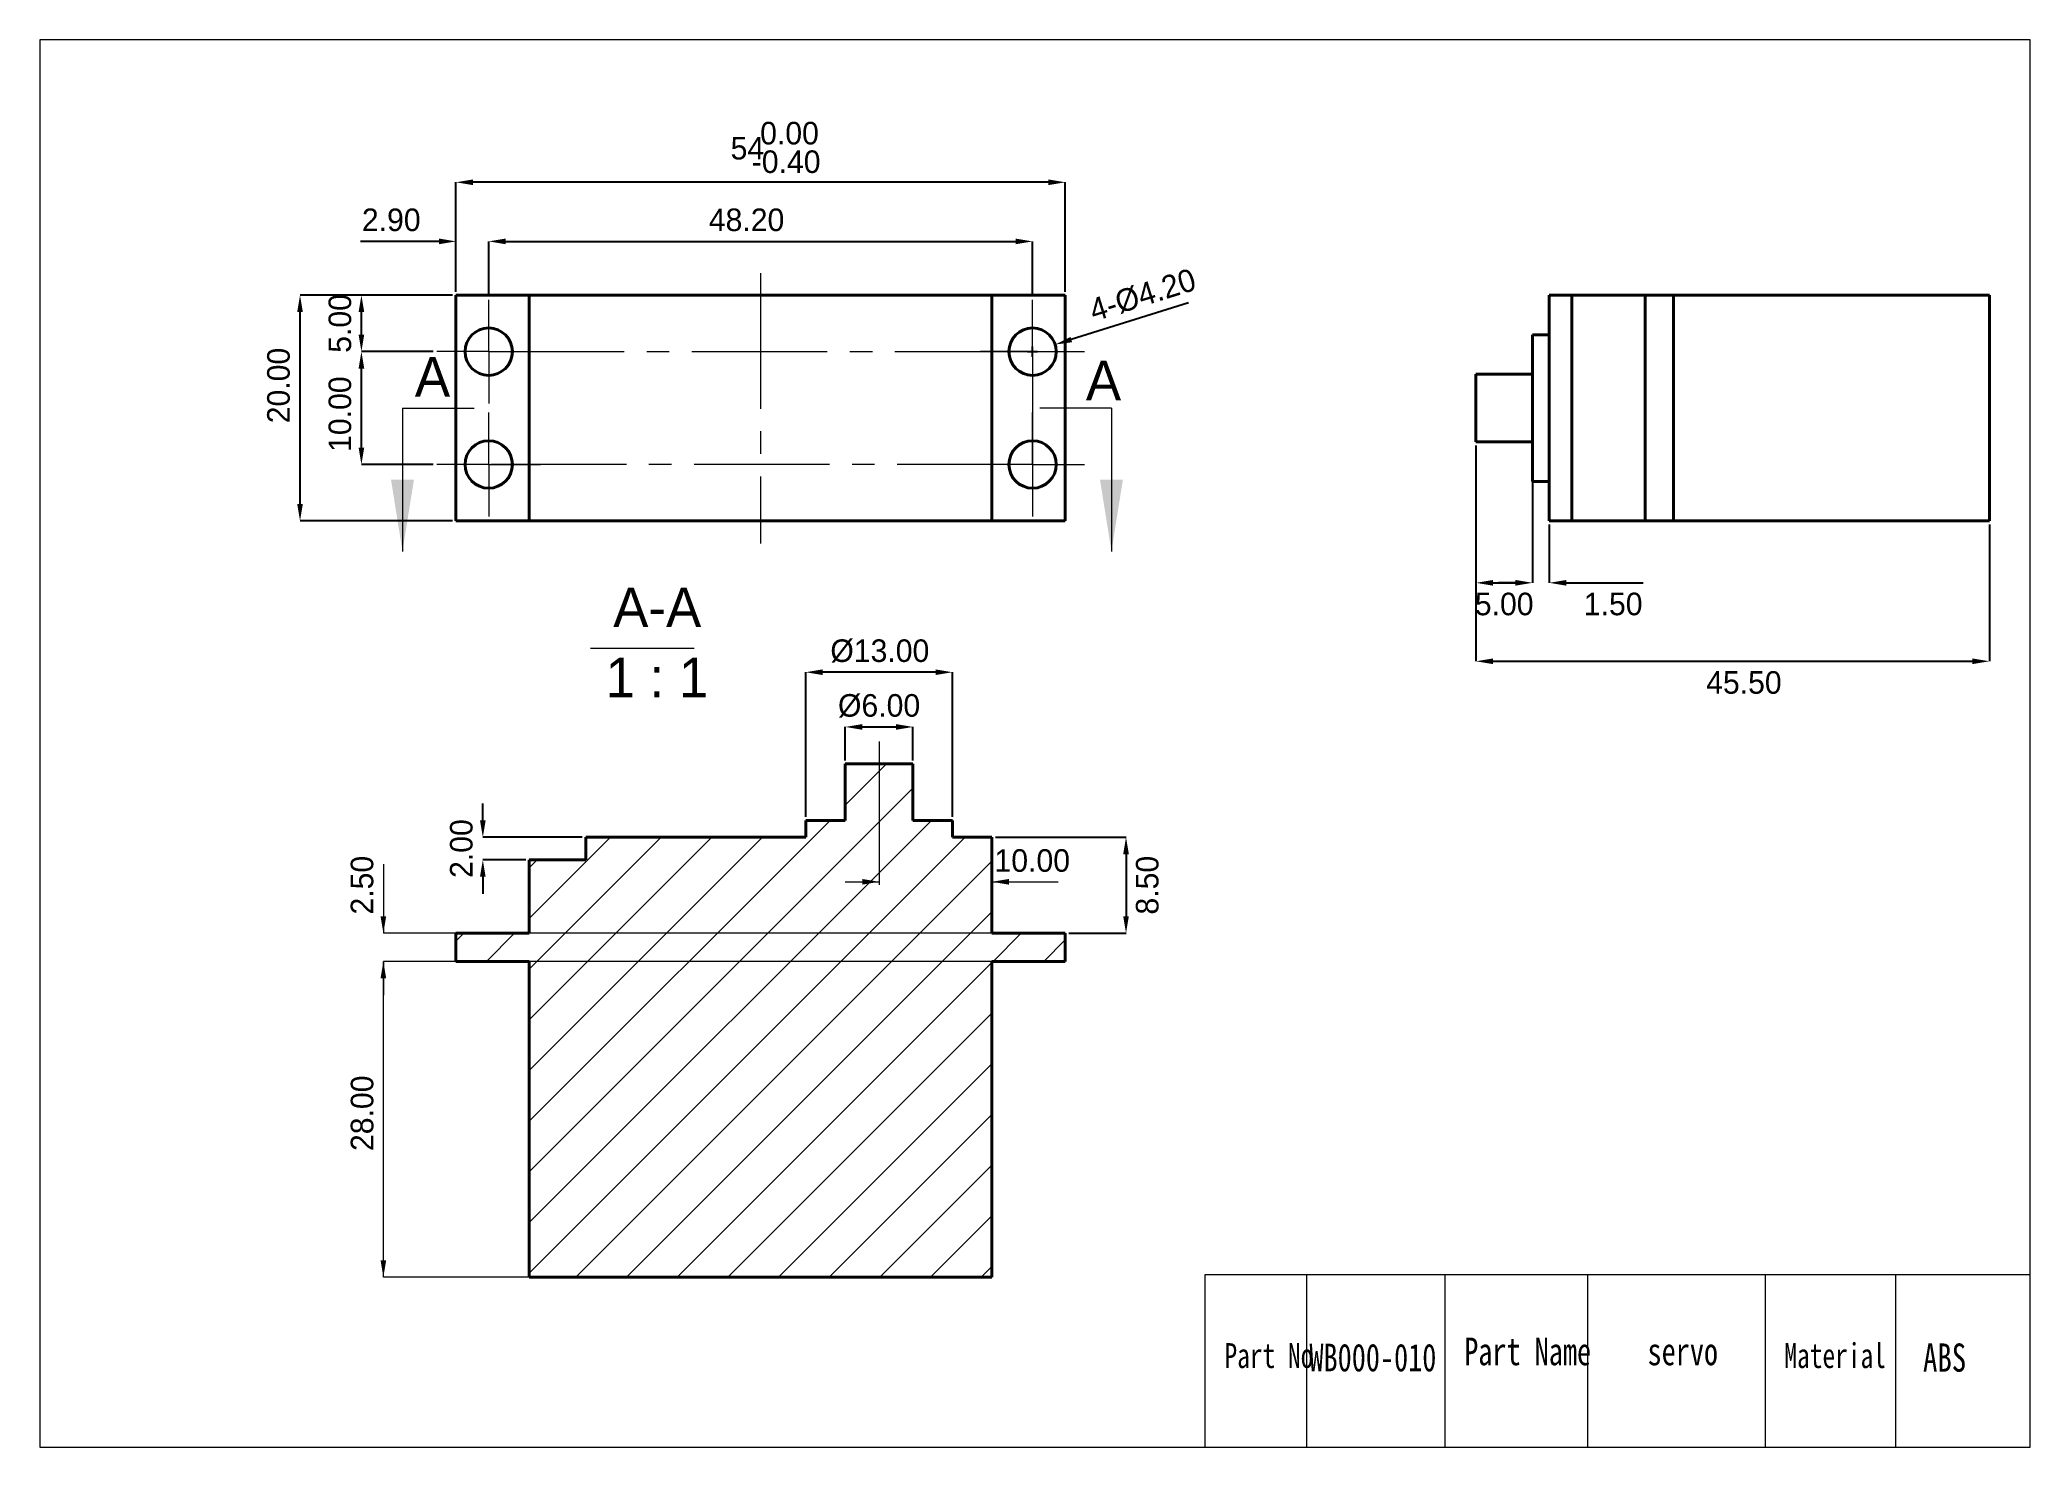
# Model space of a CAD drawing. Header units: millimetres. Extents: x 10.5 to 45.8, y 14.3 to 39.2.
import ezdxf

# ---------------------------------------------------------------- set-up
doc = ezdxf.new("R2010")
doc.units = ezdxf.units.MM
doc.header["$LTSCALE"] = 0.2
doc.linetypes.add('CENTERX2', pattern=[20.32, 12.7, -2.54, 2.54, -2.54])
doc.linetypes.add('点画线', pattern=[18, 12, -2, 2, -2])
doc.layers.get('0').update_dxf_attribs({"lineweight": 18})
for name, color, linetype, lineweight in [('1轮廓实线层', 7, 'Continuous', 40), ('2细线层', 4, 'Continuous', 18), ('3中心线层', 1, 'CENTERX2', 18), ('5剖面线层', 2, 'Continuous', 18), ('6文字层', 3, 'Continuous', 18), ('尺寸线层', 3, 'Continuous', 18)]:
    doc.layers.add(name, color=color, linetype=linetype, lineweight=lineweight)
doc.styles.add('SLDTEXTSTYLE1', font='')
doc.styles.get('SLDTEXTSTYLE1').set_extended_font_data('汉仪长仿宋体')
doc.dimstyles.new('SLDDIMSTYLE0', dxfattribs={"dimtxt": 0.7, "dimasz": 0.816, "dimexe": 0, "dimexo": 0.0625, "dimgap": 0.175, "dimtad": 1, "dimlfac": 5, "dimrnd": 1e-09, "dimzin": 12, "dimdsep": 46, "dimtxsty": 'SLDTEXTSTYLE1', "dimcen": 0.09, "dimdle": 1.632, "dimadec": 0, "dimazin": 3, "dimtfac": 1, "dimtofl": 0, "dimtmove": 0, "dimatfit": 3, "dimfxl": 1, "dimfrac": 2, "dimtolj": 1, "dimarcsym": 0})
doc.dimstyles.new('SLDDIMSTYLE2', dxfattribs={"dimtxt": 0.7, "dimasz": 0.816, "dimexe": 0, "dimexo": 0.0625, "dimgap": 0.175, "dimtad": 1, "dimlfac": 5, "dimrnd": 1e-09, "dimzin": 4, "dimdsep": 46, "dimtxsty": 'SLDTEXTSTYLE1', "dimcen": 0.09, "dimdle": 1.632, "dimadec": 0, "dimazin": 1, "dimtfac": 1, "dimtofl": 0, "dimtmove": 0, "dimatfit": 3, "dimfxl": 1, "dimfrac": 2, "dimtolj": 1, "dimarcsym": 0})

# ---------------------------------------------------------------- blocks, each defined once
blk = doc.blocks.new('*X5')
at = {"layer": '2细线层', "color": 0, "linetype": 'Continuous', "lineweight": 0, "char_height": 0.4, "attachment_point": 1, "style": 'SLDTEXTSTYLE1'}
for s, insert, width in [(' 0.00', (23.116, 37.785), 4.14848), ('54', (22.741, 37.518), 5.64654), ('-0.40', (23.116, 37.279), 4.14848)]:
    blk.add_mtext(s, dxfattribs=dict(at, insert=insert, width=width))
blk = doc.blocks.new('*X4')
at = {"layer": '2细线层', "linetype": 'Continuous'}
for points in [[(18.173, 36.764), (18.173, 36.664), (17.873, 36.714)], [(28.373, 36.764), (28.373, 36.664), (28.673, 36.714)]]:
    blk.add_hatch(color=0, dxfattribs=at).paths.add_polyline_path(points, flags=0)
at = {"layer": '2细线层', "color": 0, "linetype": 'Continuous', "lineweight": -2}
for p, q in [((17.873, 34.774), (17.873, 36.714)), ((28.373, 36.714), (18.173, 36.714)), ((28.673, 34.774), (28.673, 36.714))]:
    blk.add_line(p, q, dxfattribs=at)
at = {"layer": '2细线层', "color": 0, "linetype": 'Continuous', "lineweight": 0}
blk.add_blockref('*X5', (0, 0), dxfattribs=at)
blk = doc.blocks.new('*X6')
at = {"layer": '2细线层', "linetype": 'Continuous'}
for points in [[(17.573, 35.716), (17.573, 35.616), (17.873, 35.666)], [(18.753, 35.716), (18.753, 35.616), (18.453, 35.666)]]:
    blk.add_hatch(color=0, dxfattribs=at).paths.add_polyline_path(points, flags=0)
at = {"layer": '2细线层', "color": 0, "linetype": 'Continuous', "lineweight": -2}
for p, q in [((17.573, 35.666), (16.178, 35.666)), ((17.873, 34.774), (17.873, 35.666)), ((18.453, 34.694), (18.453, 35.666)), ((18.753, 35.666), (19.053, 35.666))]:
    blk.add_line(p, q, dxfattribs=at)
at = {"layer": '2细线层', "color": 0, "linetype": 'Continuous', "lineweight": 0, "insert": (16.726, 36.249), "char_height": 0.4, "width": 1.49252, "attachment_point": 2, "style": 'SLDTEXTSTYLE1'}
blk.add_mtext('2.90', dxfattribs=at)
blk = doc.blocks.new('*X7')
at = {"layer": '2细线层', "linetype": 'Continuous'}
for points in [[(18.753, 35.716), (18.753, 35.616), (18.453, 35.666)], [(27.793, 35.716), (27.793, 35.616), (28.093, 35.666)]]:
    blk.add_hatch(color=0, dxfattribs=at).paths.add_polyline_path(points, flags=0)
at = {"layer": '2细线层', "color": 0, "linetype": 'Continuous', "lineweight": -2}
for p, q in [((18.453, 34.694), (18.453, 35.666)), ((18.753, 35.666), (27.793, 35.666)), ((28.093, 34.694), (28.093, 35.666))]:
    blk.add_line(p, q, dxfattribs=at)
at = {"layer": '2细线层', "color": 0, "linetype": 'Continuous', "lineweight": 0, "insert": (23.024, 36.249), "char_height": 0.4, "width": 1.91136, "attachment_point": 2, "style": 'SLDTEXTSTYLE1'}
blk.add_mtext('48.20', dxfattribs=at)
blk = doc.blocks.new('*X8')
at = {"layer": '2细线层', "linetype": 'Continuous'}
for points in [[(16.147, 34.412), (16.247, 34.412), (16.197, 34.712)], [(16.147, 34.012), (16.247, 34.012), (16.197, 33.712)]]:
    blk.add_hatch(color=0, dxfattribs=at).paths.add_polyline_path(points, flags=0)
at = {"layer": '2细线层', "color": 0, "linetype": 'Continuous', "lineweight": -2}
for p, q in [((17.811, 34.712), (16.197, 34.712)), ((16.197, 34.012), (16.197, 34.412)), ((17.471, 33.712), (16.197, 33.712))]:
    blk.add_line(p, q, dxfattribs=at)
at = {"layer": '2细线层', "color": 0, "linetype": 'Continuous', "lineweight": 0, "insert": (15.615, 34.212), "char_height": 0.4, "width": 1.49141, "attachment_point": 2, "rotation": 90, "style": 'SLDTEXTSTYLE1'}
blk.add_mtext('5.00', dxfattribs=at)
blk = doc.blocks.new('*X9')
at = {"layer": '2细线层', "linetype": 'Continuous'}
for points in [[(15.059, 34.412), (15.159, 34.412), (15.109, 34.712)], [(15.059, 31.012), (15.159, 31.012), (15.109, 30.712)]]:
    blk.add_hatch(color=0, dxfattribs=at).paths.add_polyline_path(points, flags=0)
at = {"layer": '2细线层', "color": 0, "linetype": 'Continuous', "lineweight": -2}
for p, q in [((17.811, 34.712), (15.109, 34.712)), ((15.109, 31.012), (15.109, 34.412)), ((17.811, 30.712), (15.109, 30.712))]:
    blk.add_line(p, q, dxfattribs=at)
at = {"layer": '2细线层', "color": 0, "linetype": 'Continuous', "lineweight": 0, "insert": (14.526, 33.111), "char_height": 0.4, "width": 1.89584, "attachment_point": 2, "rotation": 90, "style": 'SLDTEXTSTYLE1'}
blk.add_mtext('20.00', dxfattribs=at)
blk = doc.blocks.new('*X10')
at = {"layer": '2细线层', "linetype": 'Continuous'}
for points in [[(16.147, 33.412), (16.247, 33.412), (16.197, 33.712)], [(16.147, 32.012), (16.247, 32.012), (16.197, 31.712)]]:
    blk.add_hatch(color=0, dxfattribs=at).paths.add_polyline_path(points, flags=0)
at = {"layer": '2细线层', "color": 0, "linetype": 'Continuous', "lineweight": -2}
for p, q in [((17.471, 33.712), (16.197, 33.712)), ((16.197, 32.012), (16.197, 33.412)), ((17.471, 31.712), (16.197, 31.712))]:
    blk.add_line(p, q, dxfattribs=at)
at = {"layer": '2细线层', "color": 0, "linetype": 'Continuous', "lineweight": 0, "insert": (15.615, 32.604), "char_height": 0.4, "width": 1.8338, "attachment_point": 2, "rotation": 90, "style": 'SLDTEXTSTYLE1'}
blk.add_mtext('10.00', dxfattribs=at)
blk = doc.blocks.new('*X11')
at = {"layer": '2细线层', "linetype": 'Continuous'}
blk.add_hatch(color=0, dxfattribs=at).paths.add_polyline_path([(28.766, 33.974), (28.795, 33.879), (28.494, 33.837)], flags=0)
at = {"layer": '2细线层', "color": 0, "linetype": 'Continuous', "lineweight": -2}
for p, q in [((30.86, 34.576), (28.78, 33.926)), ((28.003, 33.712), (28.183, 33.712)), ((28.093, 33.622), (28.093, 33.802))]:
    blk.add_line(p, q, dxfattribs=at)
at = {"layer": '2细线层', "color": 0, "linetype": 'Continuous', "lineweight": 0, "insert": (29.06, 34.624), "char_height": 0.4, "width": 3.41637, "attachment_point": 1, "rotation": 17.3503, "style": 'SLDTEXTSTYLE1'}
blk.add_mtext('4-%%C4.20', dxfattribs=at)
blk = doc.blocks.new('SW_CENTERMARKSYMBOL_0')
at = {"layer": '3中心线层', "color": 0, "linetype": 'CENTERX2', "lineweight": 0}
for p, q in [((0, 0.5), (0, 0.92)), ((0, 0), (0, 0.5)), ((-0.5, 0), (-0.92, 0)), ((0, 0), (-0.5, 0)), ((0, 0), (0, -0.5)), ((0, 0), (0.5, 0)), ((0.5, 0), (0.92, 0)), ((0, -0.5), (0, -0.92))]:
    blk.add_line(p, q, dxfattribs=at)
blk = doc.blocks.new('SW_CENTERMARKSYMBOL_1')
at = {"layer": '3中心线层', "color": 0, "linetype": 'CENTERX2', "lineweight": 0}
for p, q in [((0, 0.5), (0, 0.92)), ((0, 0), (0, 0.5)), ((-0.5, 0), (-0.92, 0)), ((0, 0), (-0.5, 0)), ((0, 0), (0, -0.5)), ((0, 0), (0.5, 0)), ((0.5, 0), (0.92, 0)), ((0, -0.5), (0, -0.92))]:
    blk.add_line(p, q, dxfattribs=at)
blk = doc.blocks.new('SW_CENTERMARKSYMBOL_2')
at = {"layer": '3中心线层', "color": 0, "linetype": 'CENTERX2', "lineweight": 0}
for p, q in [((0, 0.5), (0, 0.92)), ((0, 0), (0, 0.5)), ((-0.5, 0), (-0.92, 0)), ((0, 0), (-0.5, 0)), ((0, 0), (0, -0.5)), ((0, 0), (0.5, 0)), ((0.5, 0), (0.92, 0)), ((0, -0.5), (0, -0.92))]:
    blk.add_line(p, q, dxfattribs=at)
blk = doc.blocks.new('SW_CENTERMARKSYMBOL_3')
at = {"layer": '3中心线层', "color": 0, "linetype": 'CENTERX2', "lineweight": 0}
for p, q in [((0, 0.5), (0, 0.92)), ((0, 0), (0, 0.5)), ((-0.5, 0), (-0.92, 0)), ((0, 0), (-0.5, 0)), ((0, 0), (0, -0.5)), ((0, 0), (0.5, 0)), ((0.5, 0), (0.92, 0)), ((0, -0.5), (0, -0.92))]:
    blk.add_line(p, q, dxfattribs=at)
blk = doc.blocks.new('*X16')
at = {"layer": '2细线层', "linetype": 'Continuous'}
for points in [[(36.253, 28.273), (36.253, 28.173), (35.953, 28.223)], [(44.753, 28.273), (44.753, 28.173), (45.053, 28.223)]]:
    blk.add_hatch(color=0, dxfattribs=at).paths.add_polyline_path(points, flags=0)
at = {"layer": '2细线层', "color": 0, "linetype": 'Continuous', "lineweight": -2}
for p, q in [((35.953, 32.049), (35.953, 28.223)), ((45.053, 30.649), (45.053, 28.223)), ((36.253, 28.223), (44.753, 28.223))]:
    blk.add_line(p, q, dxfattribs=at)
at = {"layer": '2细线层', "color": 0, "linetype": 'Continuous', "lineweight": 0, "insert": (40.702, 28.048), "char_height": 0.4, "width": 1.91247, "attachment_point": 2, "style": 'SLDTEXTSTYLE1'}
blk.add_mtext('45.50', dxfattribs=at)
blk = doc.blocks.new('*X17')
at = {"layer": '2细线层', "linetype": 'Continuous'}
for points in [[(36.253, 29.664), (36.253, 29.564), (35.953, 29.614)], [(36.653, 29.664), (36.653, 29.564), (36.953, 29.614)]]:
    blk.add_hatch(color=0, dxfattribs=at).paths.add_polyline_path(points, flags=0)
at = {"layer": '2细线层', "color": 0, "linetype": 'Continuous', "lineweight": -2}
for p, q in [((35.953, 32.049), (35.953, 29.614)), ((36.953, 32.049), (36.953, 29.614)), ((36.253, 29.614), (36.653, 29.614))]:
    blk.add_line(p, q, dxfattribs=at)
at = {"layer": '2细线层', "color": 0, "linetype": 'Continuous', "lineweight": 0, "insert": (36.453, 29.439), "char_height": 0.4, "width": 1.49141, "attachment_point": 2, "style": 'SLDTEXTSTYLE1'}
blk.add_mtext('5.00', dxfattribs=at)
blk = doc.blocks.new('*X18')
at = {"layer": '2细线层', "linetype": 'Continuous'}
for points in [[(36.653, 29.664), (36.653, 29.564), (36.953, 29.614)], [(37.553, 29.664), (37.553, 29.564), (37.253, 29.614)]]:
    blk.add_hatch(color=0, dxfattribs=at).paths.add_polyline_path(points, flags=0)
at = {"layer": '2细线层', "color": 0, "linetype": 'Continuous', "lineweight": -2}
for p, q in [((36.953, 31.349), (36.953, 29.614)), ((37.253, 30.649), (37.253, 29.614)), ((36.653, 29.614), (36.353, 29.614)), ((37.553, 29.614), (38.918, 29.614))]:
    blk.add_line(p, q, dxfattribs=at)
at = {"layer": '2细线层', "color": 0, "linetype": 'Continuous', "lineweight": 0, "insert": (38.385, 29.439), "char_height": 0.4, "width": 1.43158, "attachment_point": 2, "style": 'SLDTEXTSTYLE1'}
blk.add_mtext('1.50', dxfattribs=at)
blk = doc.blocks.new('*X19')
at = {"layer": '2细线层', "linetype": 'Continuous'}
for points in [[(25.073, 27.109), (25.073, 27.009), (24.773, 27.059)], [(25.673, 27.109), (25.673, 27.009), (25.973, 27.059)]]:
    blk.add_hatch(color=0, dxfattribs=at).paths.add_polyline_path(points, flags=0)
at = {"layer": '2细线层', "color": 0, "linetype": 'Continuous', "lineweight": -2}
for p, q in [((24.773, 26.465), (24.773, 27.059)), ((25.073, 27.059), (25.673, 27.059)), ((25.973, 26.465), (25.973, 27.059))]:
    blk.add_line(p, q, dxfattribs=at)
at = {"layer": '2细线层', "color": 0, "linetype": 'Continuous', "lineweight": 0, "insert": (25.373, 27.641), "char_height": 0.4, "width": 2.16399, "attachment_point": 2, "style": 'SLDTEXTSTYLE1'}
blk.add_mtext('%%C6.00', dxfattribs=at)
blk = doc.blocks.new('*X20')
at = {"layer": '2细线层', "linetype": 'Continuous'}
for points in [[(24.373, 28.079), (24.373, 27.979), (24.073, 28.029)], [(26.373, 28.079), (26.373, 27.979), (26.673, 28.029)]]:
    blk.add_hatch(color=0, dxfattribs=at).paths.add_polyline_path(points, flags=0)
at = {"layer": '2细线层', "color": 0, "linetype": 'Continuous', "lineweight": -2}
for p, q in [((24.073, 25.465), (24.073, 28.029)), ((26.373, 28.029), (24.373, 28.029)), ((26.673, 25.465), (26.673, 28.029))]:
    blk.add_line(p, q, dxfattribs=at)
at = {"layer": '2细线层', "color": 0, "linetype": 'Continuous', "lineweight": 0, "insert": (25.386, 28.611), "char_height": 0.4, "width": 2.56731, "attachment_point": 2, "style": 'SLDTEXTSTYLE1'}
blk.add_mtext('%%C13.00', dxfattribs=at)
blk = doc.blocks.new('*X21')
at = {"layer": '2细线层', "linetype": 'Continuous', "lineweight": 0}
for points in [[(16.586, 22.903), (16.536, 22.603), (16.636, 22.603)], [(16.586, 17.303), (16.536, 17.603), (16.636, 17.603)]]:
    blk.add_hatch(color=0, dxfattribs=at).paths.add_polyline_path(points, flags=0)
at = {"layer": '2细线层', "color": 0, "linetype": 'Continuous', "lineweight": 0}
for p, q in [((16.586, 17.303), (16.586, 22.903)), ((28.611, 22.903), (16.586, 22.903)), ((27.311, 17.303), (16.586, 17.303))]:
    blk.add_line(p, q, dxfattribs=at)
at = {"layer": '2细线层', "color": 0, "linetype": 'Continuous', "lineweight": 0, "insert": (16.211, 20.211), "char_height": 0.4, "width": 1.89474, "attachment_point": 5, "rotation": 90, "style": 'SLDTEXTSTYLE1'}
blk.add_mtext('28.00', dxfattribs=at)
blk = doc.blocks.new('*X22')
at = {"layer": '2细线层', "linetype": 'Continuous', "lineweight": 0}
for points in [[(16.586, 23.403), (16.636, 23.703), (16.536, 23.703)], [(16.586, 22.903), (16.636, 22.603), (16.536, 22.603)]]:
    blk.add_hatch(color=0, dxfattribs=at).paths.add_polyline_path(points, flags=0)
at = {"layer": '2细线层', "color": 0, "linetype": 'Continuous', "lineweight": 0}
for p, q in [((16.586, 24.627), (16.586, 23.403)), ((28.611, 23.403), (16.586, 23.403)), ((16.586, 22.903), (16.586, 22.303)), ((28.611, 22.903), (16.586, 22.903))]:
    blk.add_line(p, q, dxfattribs=at)
at = {"layer": '2细线层', "color": 0, "linetype": 'Continuous', "lineweight": 0, "insert": (16.21, 24.254), "char_height": 0.4, "width": 1.49363, "attachment_point": 5, "rotation": 90, "style": 'SLDTEXTSTYLE1'}
blk.add_mtext('2.50', dxfattribs=at)
blk = doc.blocks.new('*X23')
at = {"layer": '2细线层', "linetype": 'Continuous'}
for points in [[(29.7, 24.803), (29.8, 24.803), (29.75, 25.103)], [(29.7, 23.703), (29.8, 23.703), (29.75, 23.403)]]:
    blk.add_hatch(color=0, dxfattribs=at).paths.add_polyline_path(points, flags=0)
at = {"layer": '2细线层', "color": 0, "linetype": 'Continuous', "lineweight": -2}
for p, q in [((27.436, 25.103), (29.75, 25.103)), ((29.75, 24.803), (29.75, 23.703)), ((28.736, 23.403), (29.75, 23.403))]:
    blk.add_line(p, q, dxfattribs=at)
at = {"layer": '2细线层', "color": 0, "linetype": 'Continuous', "lineweight": 0, "insert": (29.925, 24.254), "char_height": 0.4, "width": 1.49252, "attachment_point": 2, "rotation": 90, "style": 'SLDTEXTSTYLE1'}
blk.add_mtext('8.50', dxfattribs=at)
blk = doc.blocks.new('*X24')
at = {"layer": '2细线层', "linetype": 'Continuous'}
for points in [[(18.299, 25.403), (18.399, 25.403), (18.349, 25.103)], [(18.299, 24.403), (18.399, 24.403), (18.349, 24.703)]]:
    blk.add_hatch(color=0, dxfattribs=at).paths.add_polyline_path(points, flags=0)
at = {"layer": '2细线层', "color": 0, "linetype": 'Continuous', "lineweight": -2}
for p, q in [((18.349, 25.403), (18.349, 25.703)), ((20.111, 25.103), (18.349, 25.103)), ((19.111, 24.703), (18.349, 24.703)), ((18.349, 24.403), (18.349, 24.103))]:
    blk.add_line(p, q, dxfattribs=at)
at = {"layer": '2细线层', "color": 0, "linetype": 'Continuous', "lineweight": 0, "insert": (17.767, 24.903), "char_height": 0.4, "width": 1.49363, "attachment_point": 2, "rotation": 90, "style": 'SLDTEXTSTYLE1'}
blk.add_mtext('2.00', dxfattribs=at)
blk = doc.blocks.new('*X25')
at = {"layer": '2细线层', "linetype": 'Continuous', "lineweight": 0}
for points in [[(25.373, 24.314), (25.073, 24.364), (25.073, 24.264)], [(27.373, 24.314), (27.673, 24.364), (27.673, 24.264)]]:
    blk.add_hatch(color=0, dxfattribs=at).paths.add_polyline_path(points, flags=0)
at = {"layer": '2细线层', "color": 0, "linetype": 'Continuous', "lineweight": 0}
for p, q in [((25.373, 24.94), (25.373, 24.314)), ((24.773, 24.314), (25.373, 24.314)), ((27.373, 24.314), (28.547, 24.314)), ((27.373, 23.465), (27.373, 24.314))]:
    blk.add_line(p, q, dxfattribs=at)
at = {"layer": '2细线层', "color": 0, "linetype": 'Continuous', "lineweight": 0, "insert": (28.088, 24.689), "char_height": 0.4, "width": 1.8338, "attachment_point": 5, "style": 'SLDTEXTSTYLE1'}
blk.add_mtext('10.00', dxfattribs=at)
blk = doc.blocks.new('SW_NOTE_0')
at = {"layer": '6文字层', "color": 0, "linetype": 'Continuous', "lineweight": 0}
blk.add_line((-0.398, -0.171), (1.442, -0.171), dxfattribs=at)
at = {"layer": '6文字层', "color": 0, "linetype": 'Continuous', "lineweight": 0, "char_height": 0.7, "attachment_point": 2, "style": 'SLDTEXTSTYLE1'}
for s, insert, width in [('A-A', (0.787, 0.902), 2.2687), (' 1 : 1', (0.652, -0.34), 3.88199)]:
    blk.add_mtext(s, dxfattribs=dict(at, insert=insert, width=width))

msp = doc.modelspace()

# ---------------------------------------------------------------- hatches: boundary and pattern name
at = {"layer": '5剖面线层', "linetype": 'Continuous', "lineweight": 0}
for points in [[(16.9248, 30.1716), (17.128, 31.4416), (16.7216, 31.4416)], [(29.4914, 30.1716), (29.6946, 31.4416), (29.2882, 31.4416)]]:
    msp.add_hatch(color=2, dxfattribs=at).paths.add_polyline_path(points, flags=0)
at = {"layer": '5剖面线层'}
h = msp.add_hatch(dxfattribs=at)
h.set_pattern_fill('ANSI31', color=256, style=0, pattern_type=0)
h.set_pattern_definition([(45, (0, 0), (-0.449013, 0.449013), [])])
h.paths.add_polyline_path([(19.1733, 17.3029), (27.3733, 17.3029), (27.3733, 22.9029), (28.6733, 22.9029), (28.6733, 23.4029), (27.3733, 23.4029), (27.3733, 24.7029), (27.3733, 25.1029), (26.6733, 25.1029), (26.6733, 25.4029), (25.9733, 25.4029), (25.9733, 26.4029), (24.7733, 26.4029), (24.7733, 25.4029), (24.0733, 25.4029), (24.0733, 25.1029), (20.1733, 25.1029), (20.1733, 24.7029), (19.1733, 24.7029), (19.1733, 23.4029), (17.8733, 23.4029), (17.8733, 22.9029), (19.1733, 22.9029)], flags=0)

# ---------------------------------------------------------------- linework, layer by layer
for p, q in [((45.7765, 39.2396), (10.4965, 39.2396)), ((10.4965, 39.2396), (10.4965, 14.2916)), ((45.7765, 14.2916), (45.7765, 39.2396)), ((45.7765, 17.347), (31.145, 17.347)), ((31.145, 17.347), (31.145, 14.2916)), ((32.9469, 17.347), (32.9469, 14.2916)), ((35.4011, 17.347), (35.4011, 14.2916)), ((37.9313, 17.347), (37.9313, 14.2916)), ((41.0788, 17.347), (41.0788, 14.2916)), ((43.3904, 17.347), (43.3904, 14.2916)), ((45.7765, 14.2916), (45.7765, 17.347)), ((10.4965, 14.2916), (45.7765, 14.2916)), ((32.3641, 14.2916), (45.7765, 14.2916))]:
    msp.add_line(p, q)
at = {"color": 1, "linetype": '点画线'}
for p, q in [((23.2733, 35.1003), (23.2733, 30.3083)), ((18.4533, 33.7116), (28.0933, 33.7116)), ((28.0933, 33.7116), (28.0933, 31.7116)), ((28.0933, 31.7116), (18.4533, 31.7116))]:
    msp.add_line(p, q, dxfattribs=at)
at = {"layer": '1轮廓实线层', "linetype": 'Continuous', "lineweight": 40}
for p, q in [((17.8733, 30.7116), (17.8733, 34.7116)), ((17.8733, 34.7116), (19.1733, 34.7116)), ((19.1733, 34.7116), (19.1733, 30.7116)), ((27.3733, 34.7116), (19.1733, 34.7116)), ((27.3733, 30.7116), (27.3733, 34.7116)), ((27.3733, 34.7116), (28.6733, 34.7116)), ((28.6733, 34.7116), (28.6733, 30.7116)), ((37.2528, 30.7116), (37.2528, 34.7116)), ((37.2528, 34.7116), (37.6528, 34.7116)), ((37.6528, 34.7116), (37.6528, 30.7116)), ((37.6528, 34.7116), (38.9528, 34.7116)), ((38.9528, 34.7116), (38.9528, 30.7116)), ((39.4528, 34.7116), (38.9528, 34.7116)), ((39.4528, 30.7116), (39.4528, 34.7116)), ((39.4528, 34.7116), (45.0528, 34.7116)), ((45.0528, 34.7116), (45.0528, 30.7116)), ((37.2528, 34.0116), (36.9528, 34.0116)), ((36.9528, 34.0116), (36.9528, 31.4116)), ((36.9528, 33.3116), (35.9528, 33.3116)), ((35.9528, 33.3116), (35.9528, 32.1116)), ((35.9528, 32.1116), (36.9528, 32.1116)), ((36.9528, 31.4116), (37.2528, 31.4116)), ((19.1733, 30.7116), (17.8733, 30.7116)), ((27.3733, 30.7116), (19.1733, 30.7116)), ((28.6733, 30.7116), (27.3733, 30.7116)), ((37.6528, 30.7116), (37.2528, 30.7116)), ((38.9528, 30.7116), (37.6528, 30.7116)), ((39.4528, 30.7116), (38.9528, 30.7116)), ((45.0528, 30.7116), (39.4528, 30.7116)), ((24.7733, 25.4029), (24.7733, 26.4029)), ((24.7733, 26.4029), (25.9733, 26.4029)), ((25.9733, 26.4029), (25.9733, 25.4029)), ((24.0733, 25.1029), (24.0733, 25.4029)), ((24.0733, 25.4029), (24.7733, 25.4029)), ((25.9733, 25.4029), (26.6733, 25.4029)), ((26.6733, 25.4029), (26.6733, 25.1029)), ((20.1733, 25.1029), (20.1733, 24.7029)), ((20.1733, 25.1029), (24.0733, 25.1029)), ((26.6733, 25.1029), (27.3733, 25.1029)), ((27.3733, 25.1029), (27.3733, 24.7029)), ((19.1733, 24.7029), (19.1733, 23.4029)), ((20.1733, 24.7029), (19.1733, 24.7029)), ((27.3733, 23.4029), (27.3733, 24.7029)), ((19.1733, 23.4029), (17.8733, 23.4029)), ((17.8733, 22.9029), (17.8733, 23.4029)), ((28.6733, 23.4029), (27.3733, 23.4029)), ((28.6733, 23.4029), (28.6733, 22.9029)), ((17.8733, 22.9029), (19.1733, 22.9029)), ((19.1733, 22.9029), (19.1733, 17.3029)), ((27.3733, 22.9029), (28.6733, 22.9029)), ((27.3733, 17.3029), (27.3733, 22.9029)), ((27.3733, 17.3029), (19.1733, 17.3029))]:
    msp.add_line(p, q, dxfattribs=at)
for centre in [(18.4533, 33.7116), (28.0933, 33.7116), (18.4533, 31.7116), (28.0933, 31.7116)]:
    msp.add_circle(centre, 0.42, dxfattribs=at)
at = {"layer": '3中心线层'}
msp.add_line((25.3733, 26.8029), (25.3733, 24.1254), dxfattribs=at)
at = {"layer": '5剖面线层', "color": 2, "linetype": 'Continuous', "lineweight": 0}
for p, q in [((16.9248, 32.7116), (18.1948, 32.7116)), ((16.9248, 32.7116), (16.9248, 30.1716)), ((29.4914, 32.7116), (28.2214, 32.7116)), ((29.4914, 32.7116), (29.4914, 30.1716))]:
    msp.add_line(p, q, dxfattribs=at)

# ---------------------------------------------------------------- block references
at = {"layer": '3中心线层', "color": 1, "linetype": 'CENTERX2', "lineweight": 0}
for name, p in [('SW_CENTERMARKSYMBOL_3', (18.4533, 33.7116)), ('SW_CENTERMARKSYMBOL_1', (28.0933, 33.7116)), ('SW_CENTERMARKSYMBOL_2', (18.4533, 31.7116)), ('SW_CENTERMARKSYMBOL_0', (28.0933, 31.7116))]:
    msp.add_blockref(name, p, dxfattribs=at)
at = {"layer": '6文字层', "color": 3, "linetype": 'Continuous', "lineweight": 0}
msp.add_blockref('SW_NOTE_0', (20.6534, 28.6268), dxfattribs=at)

# ---------------------------------------------------------------- texts
at = {"attachment_point": 1}
for s, width, gutter_width, heights, insert, char_height in [('{\\fHYSWLongFangSong|b1|i0|c134|p2;Part Name    servo}', 68.540777, 35, [0], (35.7439, 16.2349), 0.49), ('{\\fHYSWLongFangSong|b1|i0|c134|p2;Part No.}', 24.366564, 17.5, [3.5], (31.4956, 16.1365), 0.441), ('{\\fHYSWLongFangSong|b1|i0|c134|p2;Material}', 24.366564, 17.5, [3.5], (41.4196, 16.1365), 0.441)]:
    msp.add_mtext_dynamic_manual_height_columns(s, width=width, gutter_width=gutter_width, heights=heights, dxfattribs=dict(at, insert=insert, char_height=char_height))
at = {"layer": '5剖面线层', "color": 2, "linetype": 'Continuous', "lineweight": 0, "char_height": 0.7, "width": 0.577839, "attachment_point": 1, "style": 'SLDTEXTSTYLE1'}
for insert in [(17.1447, 33.6163), (29.0384, 33.5502)]:
    msp.add_mtext('A', dxfattribs=dict(at, insert=insert))
at = {"layer": '尺寸线层', "color": 4, "attachment_point": 1}
for s, insert, char_height, width in [('{\\fhyswlongfangsong|b1|i0|c134|p2;\\C7;WB000-010}', (33.0009, 16.126), 0.49, 1.699073), ('{\\fhyswlongfangsong|b1|i0|c134|p2;\\C7;ABS}', (43.8768, 16.1301), 0.5, 1.385335)]:
    msp.add_mtext(s, dxfattribs=dict(at, insert=insert, char_height=char_height, width=width))

# ---------------------------------------------------------------- dimensions: what is measured, and where the dimension line sits
at = {"layer": '2细线层', "color": 4, "linetype": 'Continuous', "lineweight": 0}
for base, p1, p2, dimstyle, override, picture, middle in [((17.8733, 36.7141), (28.6733, 34.7116), (17.8733, 34.7116), 'SLDDIMSTYLE0', {"dimtxt": 0.4, "dimasz": 0.3, "dimsah": 1, "dimdle": 0.6, "dimtol": 1, "dimtp": 0, "dimtm": 0.4, "dimtzin": 0}, '*X4', (23.4472, 36.7141)), ((17.8733, 35.6663), (18.4533, 34.6316), (17.8733, 34.7116), 'SLDDIMSTYLE2', {"dimtxt": 0.4, "dimasz": 0.3, "dimrnd": 0, "dimsah": 1, "dimdle": 0.6, "dimtzin": 12}, '*X6', (16.7257, 35.6663)), ((28.0933, 35.6663), (18.4533, 34.6316), (28.0933, 34.6316), 'SLDDIMSTYLE2', {"dimtxt": 0.4, "dimasz": 0.3, "dimsah": 1, "dimdle": 0.6, "dimtzin": 12}, '*X7', (23.0243, 35.6663)), ((36.9528, 29.6144), (35.9528, 32.1116), (36.9528, 32.1116), 'SLDDIMSTYLE2', {"dimtxt": 0.4, "dimasz": 0.3, "dimsah": 1, "dimdle": 0.6, "dimtzin": 12}, '*X17', (36.4528, 29.6144)), ((45.0528, 28.2232), (35.9528, 32.1116), (45.0528, 30.7116), 'SLDDIMSTYLE2', {"dimtxt": 0.4, "dimasz": 0.3, "dimsah": 1, "dimdle": 0.6, "dimtzin": 12}, '*X16', (40.7024, 28.2232)), ((37.2528, 29.6144), (36.9528, 31.4116), (37.2528, 30.7116), 'SLDDIMSTYLE2', {"dimtxt": 0.4, "dimasz": 0.3, "dimsah": 1, "dimdle": 0.6, "dimtzin": 12}, '*X18', (38.3852, 29.6144)), ((27.3733, 24.3137), (25.3733, 25.0029), (27.3733, 23.4029), 'SLDDIMSTYLE2', {"dimtxt": 0.4, "dimasz": 0.3, "dimsah": 1, "dimdle": 0.6, "dimtzin": 12}, '*X25', (28.0881, 24.6887))]:
    dim = msp.add_linear_dim(base=base, p1=p1, p2=p2, dimstyle=dimstyle, override=override, dxfattribs=at)
    dim.commit()
    dim.dimension.update_dxf_attribs({"geometry": picture, "text_midpoint": middle, "dimtype": 160})
dim = msp.add_diameter_dim_2p(p1=(27.6924, 33.5864), p2=(28.4941, 33.8369), text='4-<>', dimstyle='SLDDIMSTYLE2', override={"dimtxt": 0.4, "dimasz": 0.3, "dimpost": '%%C<>', "dimsah": 1, "dimdle": 0.6, "dimtzin": 12}, dxfattribs=at)
dim.commit()
dim.dimension.update_dxf_attribs({"geometry": '*X11', "text_midpoint": (31.1201, 34.6573), "dimtype": 163})
for base, p1, p2, picture, middle in [((16.1972, 34.7116), (17.5333, 33.7116), (17.8733, 34.7116), '*X8', (16.1972, 34.2116)), ((15.1087, 34.7116), (17.8733, 30.7116), (17.8733, 34.7116), '*X9', (15.1087, 33.1109)), ((16.1972, 33.7116), (17.5333, 31.7116), (17.5333, 33.7116), '*X10', (16.1972, 32.6042)), ((18.3494, 24.7029), (20.1733, 25.1029), (19.1733, 24.7029), '*X24', (18.3494, 24.9029)), ((29.7501, 23.4029), (27.3733, 25.1029), (28.6733, 23.4029), '*X23', (29.7501, 24.2535)), ((16.5856, 22.9029), (28.6733, 23.4029), (28.6733, 22.9029), '*X22', (16.21, 24.2535)), ((16.5856, 22.9029), (27.3733, 17.3029), (28.6733, 22.9029), '*X21', (16.2106, 20.2107))]:
    dim = msp.add_linear_dim(base=base, p1=p1, p2=p2, angle=90, dimstyle='SLDDIMSTYLE2', override={"dimtxt": 0.4, "dimasz": 0.3, "dimsah": 1, "dimdle": 0.6, "dimtzin": 12}, dxfattribs=at)
    dim.commit()
    dim.dimension.update_dxf_attribs({"geometry": picture, "text_midpoint": middle, "dimtype": 160})
for base, p1, p2, picture, middle in [((24.0733, 28.0289), (26.6733, 25.4029), (24.0733, 25.4029), '*X20', (25.3859, 28.0289)), ((25.9733, 27.0588), (24.7733, 26.4029), (25.9733, 26.4029), '*X19', (25.3733, 27.0588))]:
    dim = msp.add_linear_dim(base=base, p1=p1, p2=p2, text='%%C<>', dimstyle='SLDDIMSTYLE2', override={"dimtxt": 0.4, "dimasz": 0.3, "dimsah": 1, "dimdle": 0.6, "dimtzin": 12}, dxfattribs=at)
    dim.commit()
    dim.dimension.update_dxf_attribs({"geometry": picture, "text_midpoint": middle, "dimtype": 160})

doc.saveas('drawing.dxf')
